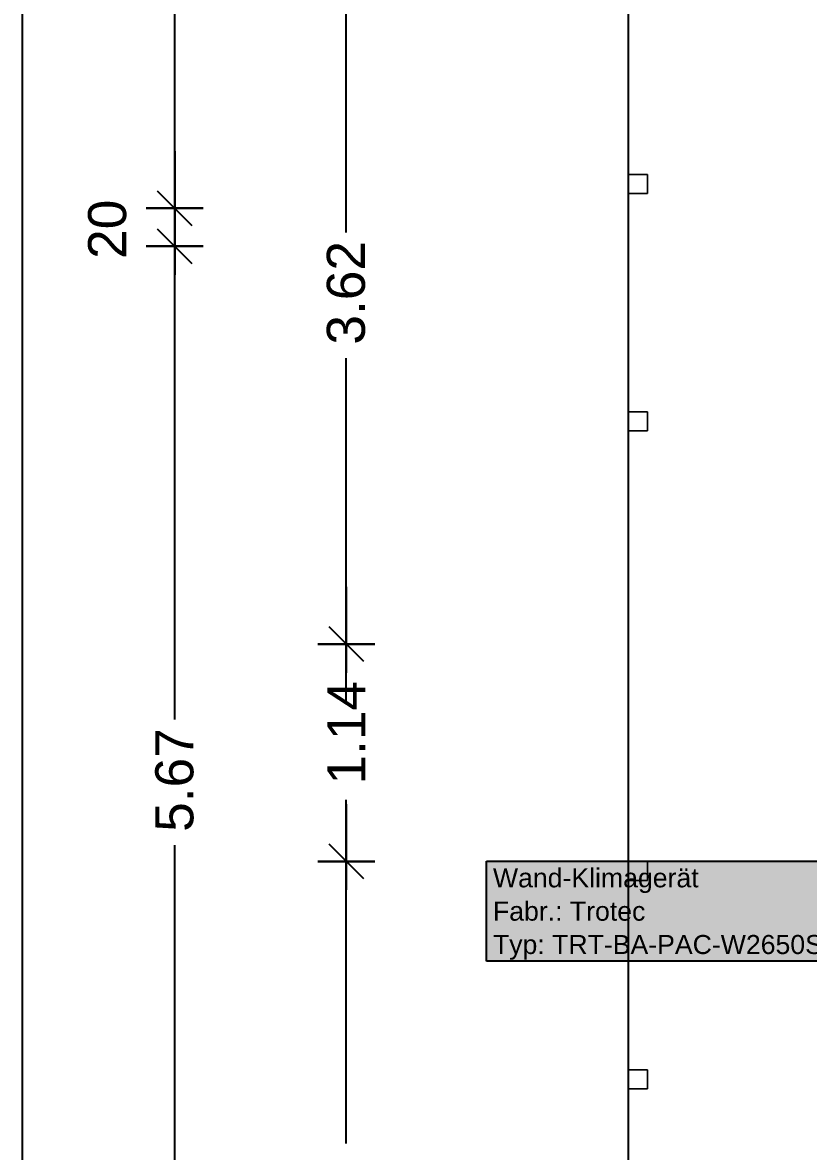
# Model space of a CAD drawing. Extents: x 0 to 756, y -25 to 420.
# Drawn here: x 20 to 102.4, y 174.2 to 292.7 of the extents above; entities that cross this region are included whole.
import ezdxf

# ---------------------------------------------------------------- set-up
doc = ezdxf.new("R2010")
doc.units = 0
doc.layers.get('0').update_dxf_attribs({"lineweight": 25})
doc.layers.get('DEFPOINTS').update_dxf_attribs({"lineweight": 25})
for name, color, linetype, lineweight in [('Allgemein03', 7, 'Continuous', 25), ('Standard', 7, 'Continuous', 25), ('Stütze Holz', 7, 'Continuous', 13), ('X_Planrahmen', 7, 'Continuous', 25)]:
    doc.layers.add(name, color=color, linetype=linetype, lineweight=lineweight)
doc.layers.add('H_Heizung', color=1, linetype='Continuous', lineweight=25, true_color=0xff0000)
doc.styles.get("Standard").update_dxf_attribs({"font": 'arial.ttf'})

# ---------------------------------------------------------------- blocks, each defined once
blk = doc.blocks.new('Blockreferenz-A01I5YQ6IE', base_point=(0, -25))
at = {"layer": 'X_Planrahmen', "color": 0, "linetype": 'ByBlock', "lineweight": -2, "ltscale": 0.25}
blk.add_line((20, 5), (20, 415), dxfattribs=at)
blk = doc.blocks.new('Referenz-A01I5YQ8IE')
at = {"layer": 'Allgemein03', "color": 0, "lineweight": -2}
blk.add_line((83.57, 5.76), (83.57, 414.47), dxfattribs=at)
at = {"layer": 'DEFPOINTS', "color": 0, "linetype": 'Continuous', "lineweight": -2, "ltscale": 0.25}
for p, q in [((35.96, 273.17), (35.96, 273.17)), ((35.96, 269.17), (35.96, 269.17)), ((53.96, 227.41), (53.96, 227.41)), ((53.96, 204.61), (53.96, 204.61))]:
    blk.add_line(p, q, dxfattribs=at)
at = {"layer": 'Standard', "color": 0, "lineweight": -2}
for p, q in [((35.96, 273.17), (35.96, 323.4)), ((53.96, 270.62), (53.96, 299.81)), ((35.96, 279.17), (35.96, 270.17)), ((35.96, 267.17), (35.96, 276.17)), ((37.76, 271.37), (34.16, 274.97)), ((34.16, 274.97), (37.76, 271.37)), ((35.96, 275.17), (35.96, 266.17)), ((38.96, 273.17), (32.96, 273.17)), ((32.96, 273.17), (38.96, 273.17)), ((35.96, 269.17), (35.96, 273.17)), ((35.96, 263.17), (35.96, 272.17)), ((37.76, 267.37), (34.16, 270.97)), ((34.16, 270.97), (37.76, 267.37)), ((38.96, 269.17), (32.96, 269.17)), ((32.96, 269.17), (38.96, 269.17)), ((35.96, 219.51), (35.96, 269.17)), ((53.96, 227.41), (53.96, 257.42)), ((53.96, 233.41), (53.96, 224.41)), ((53.96, 221.41), (53.96, 230.41)), ((55.76, 225.61), (52.16, 229.21)), ((52.16, 229.21), (55.76, 225.61)), ((56.96, 227.41), (50.96, 227.41)), ((50.96, 227.41), (56.96, 227.41)), ((53.96, 224.27), (53.96, 227.41)), ((53.96, 204.61), (53.96, 211.07)), ((53.96, 210.61), (53.96, 201.61)), ((53.96, 198.61), (53.96, 207.61)), ((35.96, 155.77), (35.96, 206.31)), ((55.76, 202.81), (52.16, 206.41)), ((52.16, 206.41), (55.76, 202.81)), ((56.96, 204.61), (50.96, 204.61)), ((50.96, 204.61), (56.96, 204.61)), ((53.96, 174.99), (53.96, 204.61))]:
    blk.add_line(p, q, dxfattribs=at)
at = {"layer": 'Stütze Holz', "color": 0, "linetype": 'Continuous', "ltscale": 0.13}
for p, q in [((83.57, 276.71), (83.57, 274.71)), ((85.57, 276.71), (83.57, 276.71)), ((83.57, 274.71), (83.57, 276.71)), ((83.57, 276.71), (85.57, 276.71)), ((83.57, 276.71), (83.57, 276.71)), ((85.57, 274.71), (85.57, 276.71)), ((85.57, 276.71), (85.57, 274.71)), ((85.57, 276.71), (85.57, 276.71)), ((83.57, 274.71), (85.57, 274.71)), ((85.57, 274.71), (83.57, 274.71)), ((83.57, 274.71), (83.57, 274.71)), ((85.57, 274.71), (85.57, 274.71)), ((83.57, 251.81), (83.57, 249.81)), ((85.57, 251.81), (83.57, 251.81)), ((83.57, 249.81), (83.57, 251.81)), ((83.57, 251.81), (85.57, 251.81)), ((83.57, 251.81), (83.57, 251.81)), ((85.57, 249.81), (85.57, 251.81)), ((85.57, 251.81), (85.57, 249.81)), ((85.57, 251.81), (85.57, 251.81)), ((83.57, 249.81), (85.57, 249.81)), ((85.57, 249.81), (83.57, 249.81)), ((83.57, 249.81), (83.57, 249.81)), ((85.57, 249.81), (85.57, 249.81)), ((83.57, 204.61), (83.57, 202.61)), ((85.57, 204.61), (83.57, 204.61)), ((83.57, 202.61), (83.57, 204.61)), ((83.57, 204.61), (85.57, 204.61)), ((83.57, 204.61), (83.57, 204.61)), ((85.57, 202.61), (85.57, 204.61)), ((85.57, 204.61), (85.57, 202.61)), ((85.57, 204.61), (85.57, 204.61)), ((83.57, 202.61), (85.57, 202.61)), ((85.57, 202.61), (83.57, 202.61)), ((83.57, 202.61), (83.57, 202.61)), ((85.57, 202.61), (85.57, 202.61)), ((83.57, 182.72), (83.57, 180.72)), ((85.57, 182.72), (83.57, 182.72)), ((83.57, 180.72), (83.57, 182.72)), ((83.57, 182.72), (85.57, 182.72)), ((83.57, 182.72), (83.57, 182.72)), ((85.57, 180.72), (85.57, 182.72)), ((85.57, 182.72), (85.57, 180.72)), ((85.57, 182.72), (85.57, 182.72)), ((83.57, 180.72), (85.57, 180.72)), ((85.57, 180.72), (83.57, 180.72)), ((83.57, 180.72), (83.57, 180.72)), ((85.57, 180.72), (85.57, 180.72))]:
    blk.add_line(p, q, dxfattribs=at)
at = {"layer": 'Standard', "color": 0, "lineweight": -2, "char_height": 4, "attachment_point": 1, "rotation": 90}
for s, insert in [('{\\fArial;20}', (26.87, 267.85)), ('{\\fArial;3.62}', (51.92, 258.85)), ('{\\fArial;1.14}', (51.96, 212.67)), ('{\\fArial;5.67}', (33.92, 207.71))]:
    blk.add_mtext(s, dxfattribs=dict(at, insert=insert))
blk = doc.blocks.new('Bauteilbeschriftung-A01I5YTIIE', base_point=(68.68, 192.24))
at = {"color": 0, "lineweight": -2}
for p, q in [((68.68, 204.63), (106.69, 204.63)), ((68.68, 194.13), (68.68, 204.63)), ((106.69, 204.63), (106.69, 194.13)), ((106.69, 194.13), (68.68, 194.13))]:
    blk.add_line(p, q, dxfattribs=at)
at = {"color": 0, "linetype": 'ByBlock', "lineweight": -2, "ltscale": 0.25}
blk.add_line((106.69, 194.13), (121.38, 192.4), dxfattribs=at)
at = {"color": 7, "linetype": 'ByBlock', "lineweight": -2, "ltscale": 0.25, "true_color": 0xffffff}
for points in [[(68.68, 194.13), (106.69, 194.13), (68.68, 204.63)], [(106.69, 194.13), (68.68, 204.63), (106.69, 204.63)]]:
    blk.add_solid(points, dxfattribs=at)
at = {"color": 0, "linetype": 'ByBlock', "lineweight": -2, "ltscale": 0.25}
for points in [[(119.35, 192.24), (121.38, 192.4), (119.37, 192.4)], [(121.38, 192.4), (119.37, 192.4), (119.44, 193.03)]]:
    blk.add_solid(points, dxfattribs=at)
at = {"color": 0, "linetype": 'ByBlock', "lineweight": -2, "ltscale": 0.25, "char_height": 2, "attachment_point": 1}
for s, insert in [('{\\fArial;Wand-Klimagerät}', (69.35, 203.88)), ('{\\fArial;Fabr.: Trotec}', (69.35, 200.38)), ('{\\fArial;Typ: TRT-BA-PAC-W2650SH}', (69.35, 196.88))]:
    blk.add_mtext(s, dxfattribs=dict(at, insert=insert))

msp = doc.modelspace()

# ---------------------------------------------------------------- block references
at = {"ltscale": 0.25}
msp.add_blockref('Blockreferenz-A01I5YQ6IE', (0, -25), dxfattribs=at)
at = {"color": 8, "lineweight": 25, "ltscale": 0.25, "true_color": 0x808080}
msp.add_blockref('Referenz-A01I5YQ8IE', (0, 0), dxfattribs=at)
at = {"layer": 'H_Heizung', "color": 7, "ltscale": 0.25}
msp.add_blockref('Bauteilbeschriftung-A01I5YTIIE', (68.68, 192.24), dxfattribs=at)

doc.saveas('drawing.dxf')
